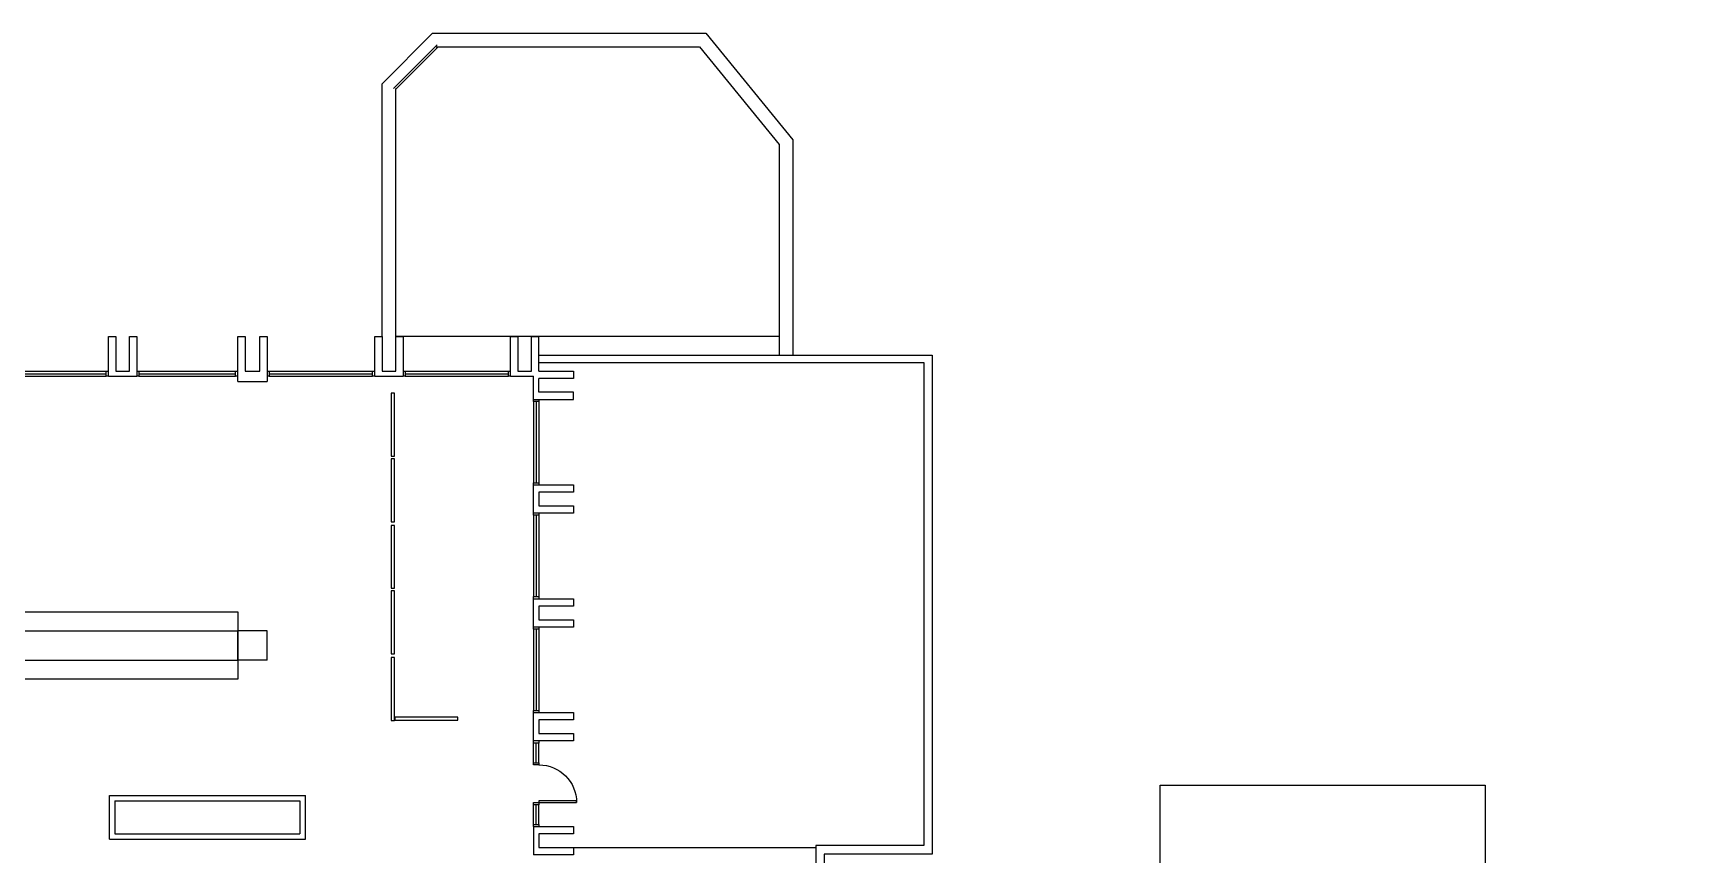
# Model space of a CAD drawing. Header units: inches. Extents: x -59 to 5682, y -269 to 4477.
# Drawn here: x 3254 to 4840, y 3514 to 4297 of the extents above; entities that cross this region are included whole.
import ezdxf

# ---------------------------------------------------------------- set-up
doc = ezdxf.new("R2010")
doc.units = ezdxf.units.IN
doc.header["$LTSCALE"] = 96
doc.header["$MEASUREMENT"] = 0
doc.layers.get('0').update_dxf_attribs({"linetype": 'CONTINUOUS'})
for name, color, linetype in [('A-DOOR', 2, 'CONTINUOUS'), ('A-FLOR-CASE', 3, 'CONTINUOUS'), ('A-FLOR-CURB', 2, 'CONTINUOUS'), ('A-GLAZ', 2, 'CONTINUOUS'), ('A-ROOF-LEVL-MED', 3, 'CONTINUOUS'), ('A-ROOF-LEVL-THIN', 1, 'CONTINUOUS'), ('A-WALL-FULL', 6, 'CONTINUOUS')]:
    doc.layers.add(name, color=color, linetype=linetype)

# ---------------------------------------------------------------- blocks, each defined once
blk = doc.blocks.new('*U47')
for p, q in [((0, 0), (0, 0)), ((36, 0), (36, 0))]:
    blk.add_line(p, q)
blk.add_lwpolyline([(0, 0), (0, 36), (1.75, 36), (1.75, 0)], close=True)
blk.add_arc((0, 0), 36, 0, 90)

msp = doc.modelspace()

# ---------------------------------------------------------------- linework, layer by layer
at = {"layer": 'A-FLOR-CASE'}
for p, q in [((3229.2, 3727.3), (3449.2, 3727.3)), ((3229.2, 3699.3), (3449.2, 3699.3))]:
    msp.add_line(p, q, dxfattribs=at)
for points in [[(3595.7, 3894), (3598.7, 3894), (3598.7, 3954), (3595.7, 3954)], [(3595.7, 3831.4), (3598.7, 3831.4), (3598.7, 3891.4), (3595.7, 3891.4)], [(3595.7, 3767.9), (3598.7, 3767.9), (3598.7, 3827.9), (3595.7, 3827.9)], [(3595.7, 3705.3), (3598.7, 3705.3), (3598.7, 3765.3), (3595.7, 3765.3)], [(3229.2, 3745.3), (3449.2, 3745.3), (3449.2, 3681.3), (3229.2, 3681.3)], [(3595.7, 3641.8), (3598.7, 3641.8), (3598.7, 3701.8), (3595.7, 3701.8)], [(3599.2, 3644.9), (3599.2, 3641.9), (3659.2, 3641.9), (3659.2, 3644.9)]]:
    msp.add_lwpolyline(points, close=True, dxfattribs=at)
at = {"layer": 'A-FLOR-CURB'}
for p, q in [((3597.9, 4244.8), (3639.5, 4286.4)), ((3638.6, 4284.4), (3889.8, 4284.4)), ((3889.8, 4284.4), (3965.9, 4191.2)), ((3599.9, 4008.1), (3599.9, 4244.8)), ((3965.9, 4191.2), (3965.9, 3989.6)), ((3965.9, 4008.1), (3599.9, 4008.1)), ((3736.5, 3983.3), (4103.8, 3983.3)), ((4103.8, 3983.3), (4103.8, 3522.3)), ((4000.8, 3520.3), (3769.5, 3520.3)), ((4103.8, 3522.3), (4000.8, 3522.3)), ((4000.8, 3522.3), (4000.8, 2809.6))]:
    msp.add_line(p, q, dxfattribs=at)
at = {"layer": 'A-GLAZ'}
for p, q in [((3231.2, 3975.1), (3323.8, 3975.1)), ((3231.2, 3975.1), (3323.8, 3975.1)), ((3231.2, 3972.6), (3323.8, 3972.6)), ((3231.2, 3970.1), (3323.8, 3970.1)), ((3354.8, 3975.1), (3447.2, 3975.1)), ((3354.8, 3972.6), (3447.2, 3972.6)), ((3354.8, 3970.1), (3447.2, 3970.1)), ((3479.2, 3975.1), (3577.9, 3975.1)), ((3479.2, 3972.6), (3577.9, 3972.6)), ((3479.2, 3970.1), (3577.9, 3970.1)), ((3608.9, 3975.1), (3707.5, 3975.1)), ((3608.9, 3972.6), (3707.5, 3972.6)), ((3608.9, 3970.1), (3707.5, 3970.1)), ((3731.5, 3946.1), (3731.5, 3868.5)), ((3734, 3946.1), (3734, 3868.5)), ((3736.5, 3946.1), (3736.5, 3868.5)), ((3731.5, 3837.5), (3731.5, 3759.9)), ((3734, 3837.5), (3734, 3759.9)), ((3736.5, 3837.5), (3736.5, 3759.9)), ((3731.5, 3728.9), (3731.5, 3651.2)), ((3734, 3728.9), (3734, 3651.2)), ((3736.5, 3728.9), (3736.5, 3651.2)), ((3731.5, 3601.4), (3731.5, 3620.2)), ((3734, 3601.4), (3734, 3620.2)), ((3736.5, 3601.4), (3736.5, 3620.2)), ((3731.5, 3542.6), (3731.5, 3561.4)), ((3734, 3542.6), (3734, 3561.4)), ((3736.5, 3542.6), (3736.5, 3561.4))]:
    msp.add_line(p, q, dxfattribs=at)
at = {"layer": 'A-ROOF-LEVL-MED'}
msp.add_lwpolyline([(3736.5, 3990.3), (4111.8, 3990.3), (4111.8, 3514.3), (4008.8, 3514.3), (4008.8, 2809.6)], dxfattribs=at)
msp.add_lwpolyline([(4329.5, 3496.1), (4329.5, 3580.1), (4639.5, 3580.1), (4639.5, 3496.1), (4839.5, 3496.1), (4839.5, 3040.1), (4263, 3040.1), (4263, 3496.1)], close=True, dxfattribs=at)
at = {"layer": 'A-ROOF-LEVL-THIN'}
for points in [[(3586.9, 4008.1), (3586.9, 4249.3), (3635, 4297.4), (3896, 4297.4), (3978.9, 4195.8), (3978.9, 3990.3)], [(3599.9, 4008.1), (3599.9, 4243.9), (3640.3, 4284.4), (3889.8, 4284.4), (3965.9, 4191.2), (3965.9, 3990.3)]]:
    msp.add_lwpolyline(points, dxfattribs=at)
at = {"layer": 'A-WALL-FULL'}
for p, q in [((3586.9, 4021.4), (3586.9, 4249.3)), ((3978.9, 4195.8), (3978.9, 4041.1)), ((3325.8, 3970.1), (3352.8, 3970.1)), ((3449.2, 3965.1), (3477.2, 3965.1)), ((3579.9, 3970.1), (3606.9, 3970.1)), ((3709.5, 3970.1), (3731.5, 3970.1)), ((3731.5, 3948.1), (3731.5, 3970.1)), ((3731.5, 3730.9), (3731.5, 3757.9)), ((3449.2, 3699.3), (3449.2, 3727.3)), ((3477.2, 3727.3), (3449.2, 3727.3)), ((3477.2, 3699.3), (3477.2, 3727.3)), ((3477.2, 3699.3), (3449.2, 3699.3)), ((3731.5, 3622.2), (3731.5, 3649.2)), ((3326.7, 3570.3), (3513.7, 3570.3)), ((3326.7, 3528.4), (3326.7, 3570.3)), ((3513.7, 3528.4), (3513.7, 3570.3)), ((3332, 3565.1), (3508.5, 3565.1)), ((3332, 3565.1), (3332, 3533.6)), ((3508.5, 3565.1), (3508.5, 3533.6)), ((3731.5, 3540.6), (3731.5, 3513.6)), ((3326.7, 3528.4), (3513.7, 3528.4)), ((3332, 3533.6), (3508.5, 3533.6))]:
    msp.add_line(p, q, dxfattribs=at)
for points in [[(3325.8, 3970.1), (3325.8, 4008.1), (3332.8, 4008.1), (3332.8, 3975.1), (3345.8, 3975.1), (3345.8, 4008.1), (3352.8, 4008.1), (3352.8, 3970.1)], [(3449.2, 3965.1), (3449.2, 4008.1), (3456.2, 4008.1), (3456.2, 3975.1), (3470.2, 3975.1), (3470.2, 4008.1), (3477.2, 4008.1), (3477.2, 3965.1)], [(3579.9, 3970.1), (3579.9, 4008.1), (3586.9, 4008.1), (3586.9, 3975.1), (3599.9, 3975.1), (3599.9, 4008.1), (3606.9, 4008.1), (3606.9, 3970.1)], [(3709.5, 3970.1), (3709.5, 4008.1), (3716.5, 4008.1), (3716.5, 3975.1), (3729.5, 3975.1)], [(3729.5, 3975.1), (3729.5, 4008.1), (3736.5, 4008.1)], [(3736.5, 3975.1), (3736.5, 4008.1)], [(3325.8, 3970.1), (3323.8, 3970.1), (3323.8, 3975.1), (3325.8, 3975.1)], [(3352.8, 3975.1), (3354.8, 3975.1), (3354.8, 3970.1), (3352.8, 3970.1)], [(3449.2, 3970.1), (3447.2, 3970.1), (3447.2, 3975.1), (3449.2, 3975.1)], [(3477.2, 3975.1), (3479.2, 3975.1), (3479.2, 3970.1), (3477.2, 3970.1)], [(3579.9, 3970.1), (3577.9, 3970.1), (3577.9, 3975.1), (3579.9, 3975.1)], [(3606.9, 3975.1), (3608.9, 3975.1), (3608.9, 3970.1), (3606.9, 3970.1)], [(3709.5, 3970.1), (3707.5, 3970.1), (3707.5, 3975.1), (3709.5, 3975.1)], [(3731.5, 3948.1), (3769.5, 3948.1), (3769.5, 3955.1), (3736.5, 3955.1), (3736.5, 3968.1)], [(3769.5, 3975.1), (3769.5, 3968.1), (3736.5, 3968.1)], [(3736.5, 3975.1), (3769.5, 3975.1)], [(3736.5, 3948.1), (3736.5, 3946.1), (3731.5, 3946.1), (3731.5, 3948.1)], [(3731.5, 3866.5), (3731.5, 3868.5), (3736.5, 3868.5), (3736.5, 3866.5)], [(3736.5, 3839.5), (3736.5, 3837.5), (3731.5, 3837.5), (3731.5, 3839.5)], [(3731.5, 3757.9), (3731.5, 3759.9), (3736.5, 3759.9), (3736.5, 3757.9)], [(3731.5, 3757.9), (3769.5, 3757.9), (3769.5, 3750.9), (3736.5, 3750.9), (3736.5, 3737.9), (3769.5, 3737.9), (3769.5, 3730.9), (3731.5, 3730.9)], [(3736.5, 3730.9), (3736.5, 3728.9), (3731.5, 3728.9), (3731.5, 3730.9)], [(3731.5, 3649.2), (3731.5, 3651.2), (3736.5, 3651.2), (3736.5, 3649.2)], [(3731.5, 3649.2), (3769.5, 3649.2), (3769.5, 3642.2), (3736.5, 3642.2), (3736.5, 3629.2), (3769.5, 3629.2), (3769.5, 3622.2), (3731.5, 3622.2)], [(3736.5, 3622.2), (3736.5, 3620.2), (3731.5, 3620.2), (3731.5, 3622.2)], [(3731.5, 3540.6), (3731.5, 3542.6), (3736.5, 3542.6), (3736.5, 3540.6)], [(3731.5, 3540.6), (3769.5, 3540.6), (3769.5, 3533.6), (3736.5, 3533.6), (3736.5, 3520.6), (3769.5, 3520.6), (3769.5, 3513.6), (3731.5, 3513.6)]]:
    msp.add_lwpolyline(points, dxfattribs=at)
for points in [[(3731.5, 3866.5), (3769.5, 3866.5), (3769.5, 3859.5), (3736.5, 3859.5), (3736.5, 3846.5), (3769.5, 3846.5), (3769.5, 3839.5), (3731.5, 3839.5)], [(3736.5, 3601.4), (3736.5, 3599.4), (3731.5, 3599.4), (3731.5, 3601.4)], [(3736.5, 3563.4), (3736.5, 3561.4), (3731.5, 3561.4), (3731.5, 3563.4)]]:
    msp.add_lwpolyline(points, close=True, dxfattribs=at)

# ---------------------------------------------------------------- block references
at = {"layer": 'A-DOOR', "xscale": -1, "rotation": 270}
msp.add_blockref('*U47', (3736.5, 3563.4), dxfattribs=at)

doc.saveas('drawing.dxf')
